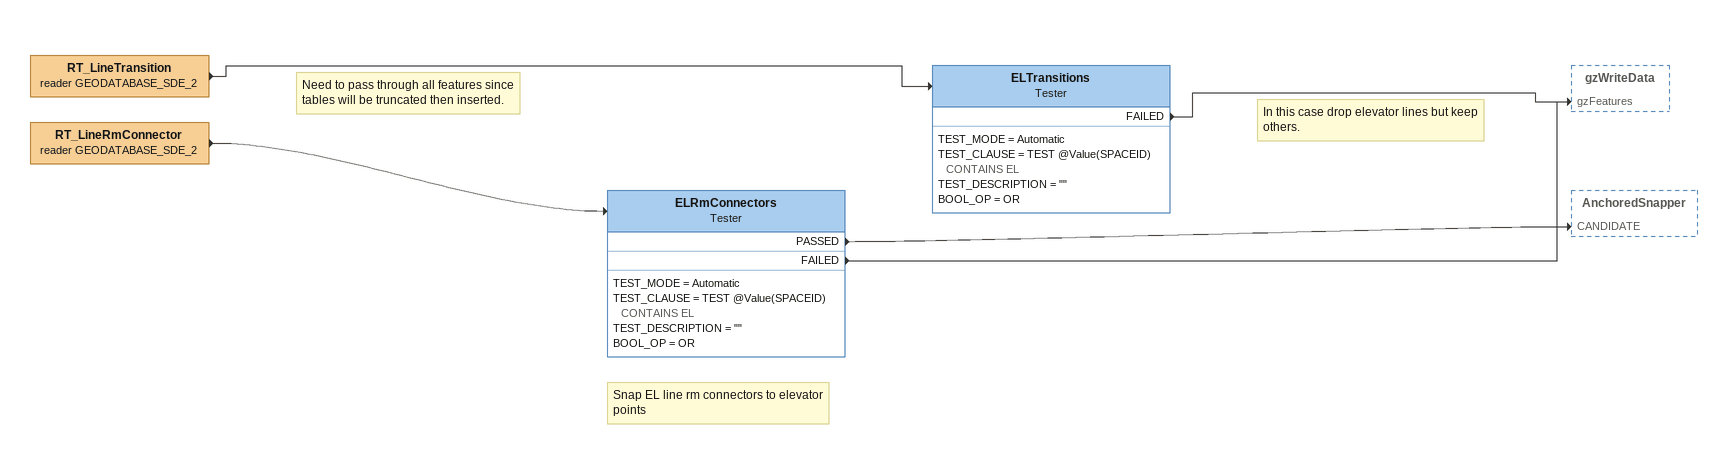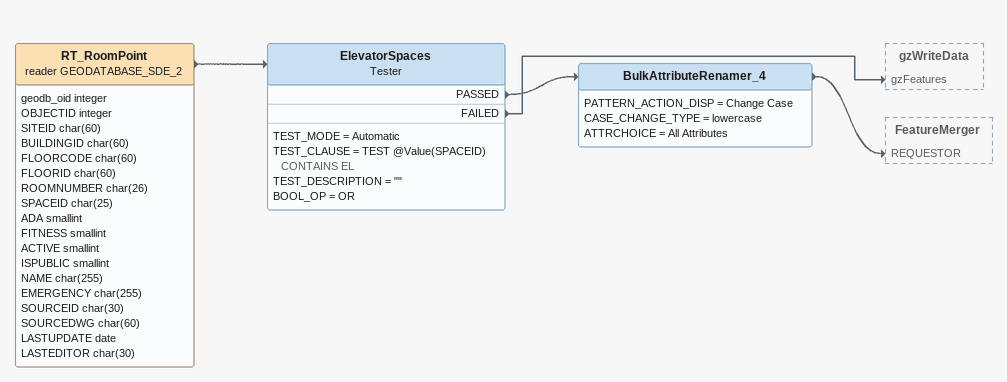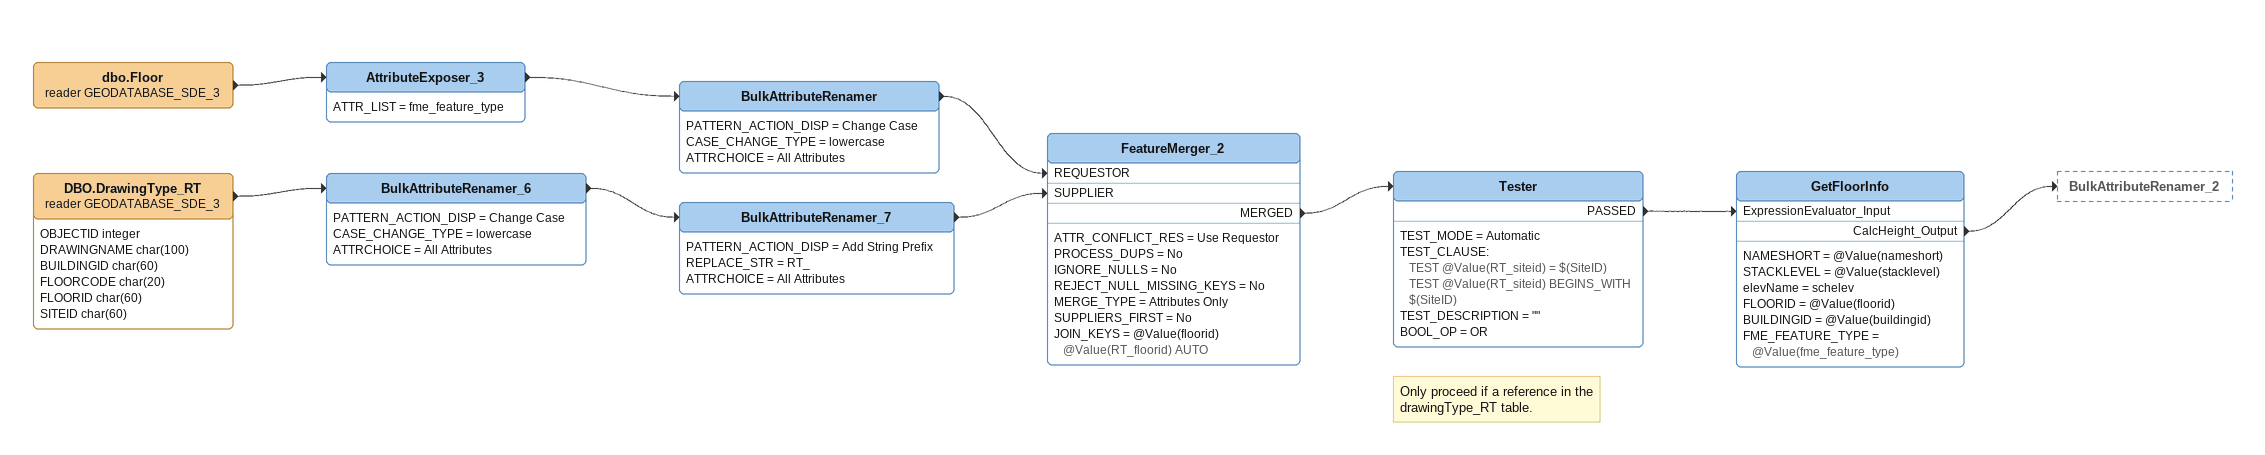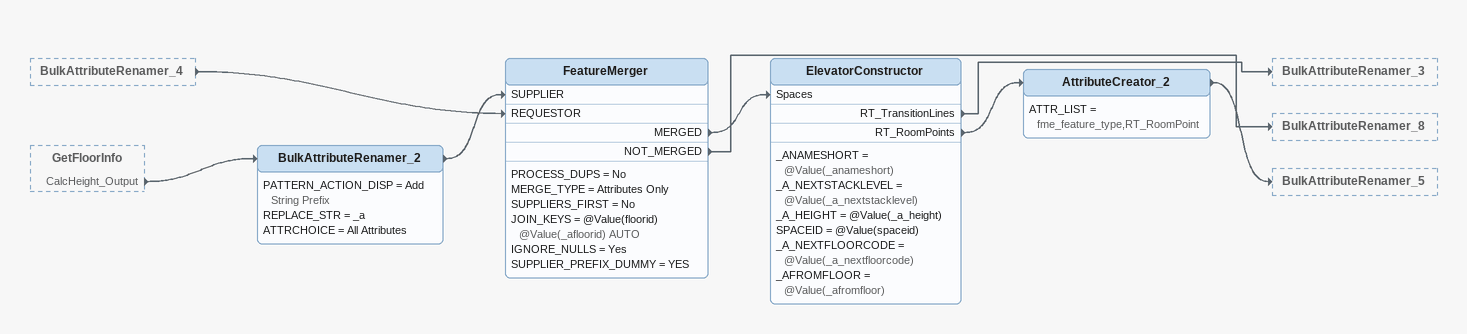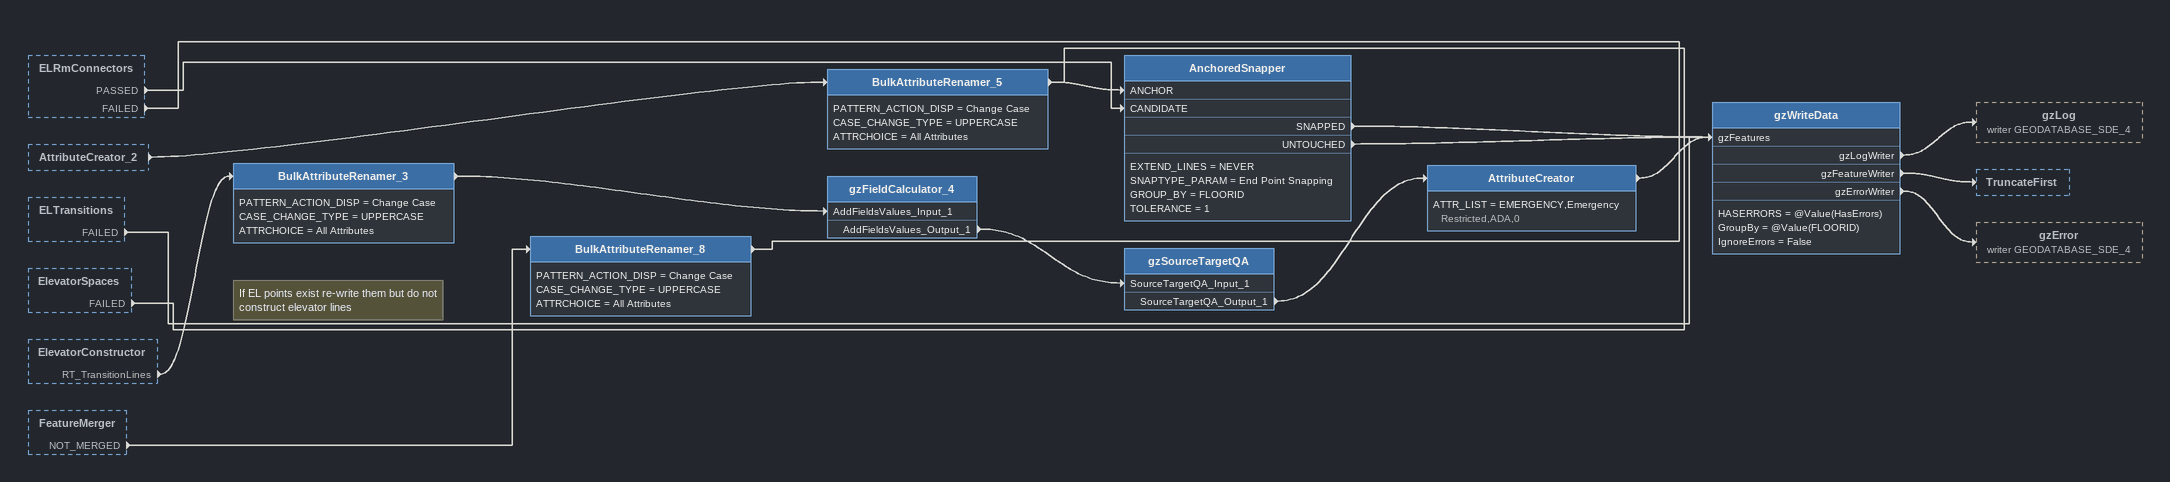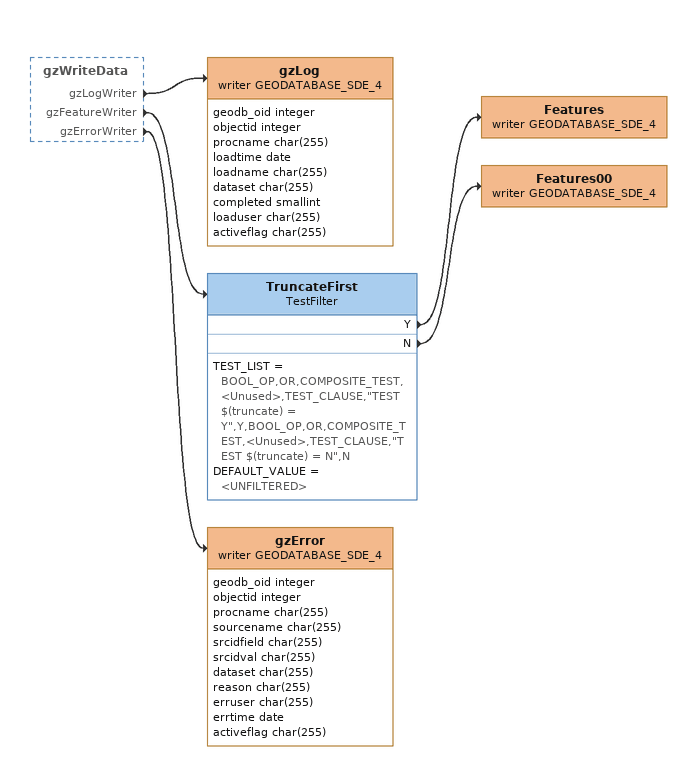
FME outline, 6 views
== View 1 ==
Note: Need to pass through all features since tables will be truncated then inserted.
RT_LineTransition (reader GEODATABASE_SDE_2)
    -> ELTransitions
Note: In this case drop elevator lines but keep others.
ELTransitions: Tester
    TEST_MODE = Automatic
    TEST_CLAUSE = TEST @Value(SPACEID) CONTAINS EL
    TEST_DESCRIPTION = ""
    BOOL_OP = OR
    FAILED -> gzWriteData [gzFeatures]
RT_LineRmConnector (reader GEODATABASE_SDE_2)
    -> ELRmConnectors
Note: Snap EL line rm connectors to elevator points
ELRmConnectors: Tester
    TEST_MODE = Automatic
    TEST_CLAUSE = TEST @Value(SPACEID) CONTAINS EL
    TEST_DESCRIPTION = ""
    BOOL_OP = OR
    PASSED -> AnchoredSnapper [CANDIDATE]
    FAILED -> gzWriteData [gzFeatures]

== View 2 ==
RT_RoomPoint (reader GEODATABASE_SDE_2)
    attributes: geodb_oid integer, OBJECTID integer, SITEID char(60), BUILDINGID char(60), FLOORCODE char(60), FLOORID char(60), ROOMNUMBER char(26), SPACEID char(25), ADA smallint, FITNESS smallint, ACTIVE smallint, ISPUBLIC smallint, NAME char(255), EMERGENCY char(255), SOURCEID char(30), SOURCEDWG char(60), LASTUPDATE date, LASTEDITOR char(30)
    -> ElevatorSpaces
ElevatorSpaces: Tester
    TEST_MODE = Automatic
    TEST_CLAUSE = TEST @Value(SPACEID) CONTAINS EL
    TEST_DESCRIPTION = ""
    BOOL_OP = OR
    PASSED -> BulkAttributeRenamer_4
    FAILED -> gzWriteData [gzFeatures]
BulkAttributeRenamer_4
    PATTERN_ACTION_DISP = Change Case
    CASE_CHANGE_TYPE = lowercase
    ATTRCHOICE = All Attributes
    -> FeatureMerger [REQUESTOR]

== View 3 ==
dbo.Floor (reader GEODATABASE_SDE_3)
    -> AttributeExposer_3
AttributeExposer_3
    ATTR_LIST = fme_feature_type
    -> BulkAttributeRenamer
BulkAttributeRenamer
    PATTERN_ACTION_DISP = Change Case
    CASE_CHANGE_TYPE = lowercase
    ATTRCHOICE = All Attributes
    -> FeatureMerger_2 [REQUESTOR]
DBO.DrawingType_RT (reader GEODATABASE_SDE_3)
    attributes: OBJECTID integer, DRAWINGNAME char(100), BUILDINGID char(60), FLOORCODE char(20), FLOORID char(60), SITEID char(60)
    -> BulkAttributeRenamer_6
BulkAttributeRenamer_6
    PATTERN_ACTION_DISP = Change Case
    CASE_CHANGE_TYPE = lowercase
    ATTRCHOICE = All Attributes
    -> BulkAttributeRenamer_7
BulkAttributeRenamer_7
    PATTERN_ACTION_DISP = Add String Prefix
    REPLACE_STR = RT_
    ATTRCHOICE = All Attributes
    -> FeatureMerger_2 [SUPPLIER]
FeatureMerger_2
    ATTR_CONFLICT_RES = Use Requestor
    PROCESS_DUPS = No
    IGNORE_NULLS = No
    REJECT_NULL_MISSING_KEYS = No
    MERGE_TYPE = Attributes Only
    SUPPLIERS_FIRST = No
    JOIN_KEYS = @Value(floorid) @Value(RT_floorid) AUTO
    MERGED -> Tester
Note: Only proceed if a reference in the drawingType_RT table.
Tester
    TEST_MODE = Automatic
    TEST_CLAUSE:
      TEST @Value(RT_siteid) = $(SiteID)
      TEST @Value(RT_siteid) BEGINS_WITH $(SiteID)
    TEST_DESCRIPTION = ""
    BOOL_OP = OR
    PASSED -> GetFloorInfo [ExpressionEvaluator_Input]
GetFloorInfo
    NAMESHORT = @Value(nameshort)
    STACKLEVEL = @Value(stacklevel)
    elevName = schelev
    FLOORID = @Value(floorid)
    BUILDINGID = @Value(buildingid)
    FME_FEATURE_TYPE = @Value(fme_feature_type)
    CalcHeight_Output -> BulkAttributeRenamer_2

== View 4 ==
BulkAttributeRenamer_4 [outside]
    -> FeatureMerger [REQUESTOR]
GetFloorInfo [outside]
    CalcHeight_Output -> BulkAttributeRenamer_2
BulkAttributeRenamer_2
    PATTERN_ACTION_DISP = Add String Prefix
    REPLACE_STR = _a
    ATTRCHOICE = All Attributes
    -> FeatureMerger [SUPPLIER]
FeatureMerger
    PROCESS_DUPS = No
    MERGE_TYPE = Attributes Only
    SUPPLIERS_FIRST = No
    JOIN_KEYS = @Value(floorid) @Value(_afloorid) AUTO
    IGNORE_NULLS = Yes
    SUPPLIER_PREFIX_DUMMY = YES
    MERGED -> ElevatorConstructor [Spaces]
    NOT_MERGED -> BulkAttributeRenamer_8
ElevatorConstructor
    _ANAMESHORT = @Value(_anameshort)
    _A_NEXTSTACKLEVEL = @Value(_a_nextstacklevel)
    _A_HEIGHT = @Value(_a_height)
    SPACEID = @Value(spaceid)
    _A_NEXTFLOORCODE = @Value(_a_nextfloorcode)
    _AFROMFLOOR = @Value(_afromfloor)
    RT_TransitionLines -> BulkAttributeRenamer_3
    RT_RoomPoints -> AttributeCreator_2
AttributeCreator_2
    ATTR_LIST = fme_feature_type,RT_RoomPoint
    -> BulkAttributeRenamer_5

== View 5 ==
ELRmConnectors [outside]
    PASSED -> AnchoredSnapper [CANDIDATE]
    FAILED -> gzWriteData [gzFeatures]
AttributeCreator_2 [outside]
    -> BulkAttributeRenamer_5
ELTransitions [outside]
    FAILED -> gzWriteData [gzFeatures]
ElevatorSpaces [outside]
    FAILED -> gzWriteData [gzFeatures]
ElevatorConstructor [outside]
    RT_TransitionLines -> BulkAttributeRenamer_3
FeatureMerger [outside]
    NOT_MERGED -> BulkAttributeRenamer_8
BulkAttributeRenamer_5
    PATTERN_ACTION_DISP = Change Case
    CASE_CHANGE_TYPE = UPPERCASE
    ATTRCHOICE = All Attributes
    -> AnchoredSnapper [ANCHOR]
    -> gzWriteData [gzFeatures]
AnchoredSnapper
    EXTEND_LINES = NEVER
    SNAPTYPE_PARAM = End Point Snapping
    GROUP_BY = FLOORID
    TOLERANCE = 1
    SNAPPED -> gzWriteData [gzFeatures]
    UNTOUCHED -> gzWriteData [gzFeatures]
BulkAttributeRenamer_3
    PATTERN_ACTION_DISP = Change Case
    CASE_CHANGE_TYPE = UPPERCASE
    ATTRCHOICE = All Attributes
    -> gzFieldCalculator_4 [AddFieldsValues_Input_1]
gzFieldCalculator_4
    AddFieldsValues_Output_1 -> gzSourceTargetQA [SourceTargetQA_Input_1]
gzSourceTargetQA
    SourceTargetQA_Output_1 -> AttributeCreator
AttributeCreator
    ATTR_LIST = EMERGENCY,Emergency Restricted,ADA,0
    -> gzWriteData [gzFeatures]
Note: If EL points exist re-write them but do not construct elevator lines
BulkAttributeRenamer_8
    PATTERN_ACTION_DISP = Change Case
    CASE_CHANGE_TYPE = UPPERCASE
    ATTRCHOICE = All Attributes
    -> gzWriteData [gzFeatures]
gzWriteData
    HASERRORS = @Value(HasErrors)
    GroupBy = @Value(FLOORID)
    IgnoreErrors = False
    gzLogWriter -> gzLog (writer GEODATABASE_SDE_4)
    gzFeatureWriter -> TruncateFirst
    gzErrorWriter -> gzError (writer GEODATABASE_SDE_4)

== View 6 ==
gzWriteData [outside]
    gzLogWriter -> gzLog (writer GEODATABASE_SDE_4)
    gzFeatureWriter -> TruncateFirst
    gzErrorWriter -> gzError (writer GEODATABASE_SDE_4)
gzLog (writer GEODATABASE_SDE_4)
    attributes: geodb_oid integer, objectid integer, procname char(255), loadtime date, loadname char(255), dataset char(255), completed smallint, loaduser char(255), activeflag char(255)
TruncateFirst: TestFilter
    TEST_LIST = BOOL_OP,OR,COMPOSITE_TEST,<Unused>,TEST_CLAUSE,"TEST $(truncate) = Y",Y,BOOL_OP,OR,COMPOSITE_TEST,<Unused>,TEST_CLAUSE,"TEST $(truncate) = N",N
    DEFAULT_VALUE = <UNFILTERED>
    Y -> Features (writer GEODATABASE_SDE_4)
    N -> Features00 (writer GEODATABASE_SDE_4)
Features (writer GEODATABASE_SDE_4)
Features00 (writer GEODATABASE_SDE_4)
gzError (writer GEODATABASE_SDE_4)
    attributes: geodb_oid integer, objectid integer, procname char(255), sourcename char(255), srcidfield char(255), srcidval char(255), dataset char(255), reason char(255), erruser char(255), errtime date, activeflag char(255)
